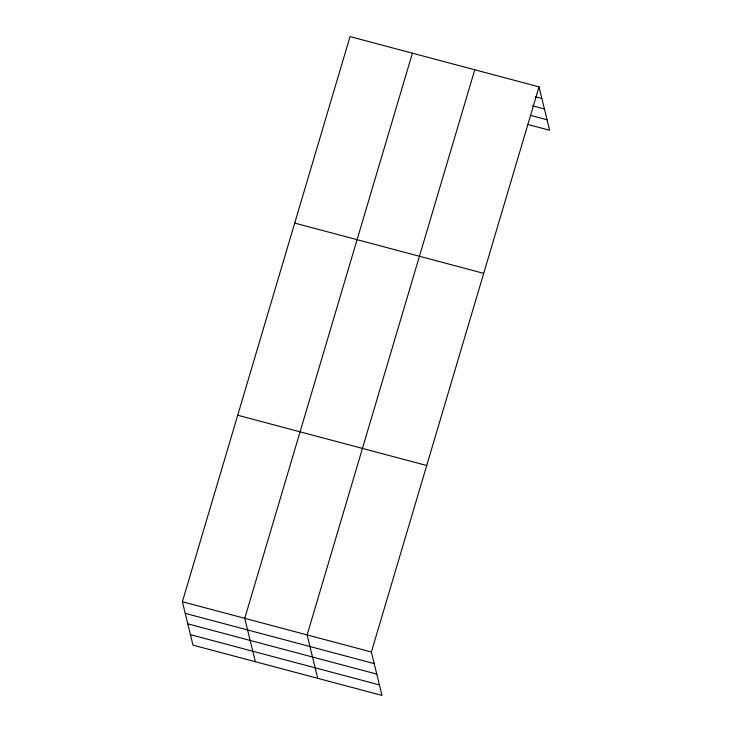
<?xml version="1.0" encoding="UTF-8"?>
<svg xmlns="http://www.w3.org/2000/svg" width="732" height="732" viewBox="0 0 732 732"><rect width="100%" height="100%" fill="white"/><g stroke="black" fill="none" stroke-linecap="round" stroke-linejoin="round"><path stroke-width="1.1" d="M539.027 86.861L371.389 652.002L381.967 695.4L192.974 645.139L182.387 601.741L350.033 36.6L539.027 86.861L549.613 130.259L527.827 124.467M412.4 53.189L244.763 618.32L255.34 661.728M474.766 69.769L307.129 634.909L317.706 678.308M535.33 96.743L541.863 98.481M532.438 105.783L544.416 108.967M530.718 115.427L547.051 119.774M294.712 223.095L483.706 273.356M237.708 415.245L426.71 465.497M182.387 601.741L371.389 652.002M185.223 613.361L374.217 663.613M187.776 623.847L376.779 674.108M190.411 634.653L379.414 684.914"/></g></svg>
